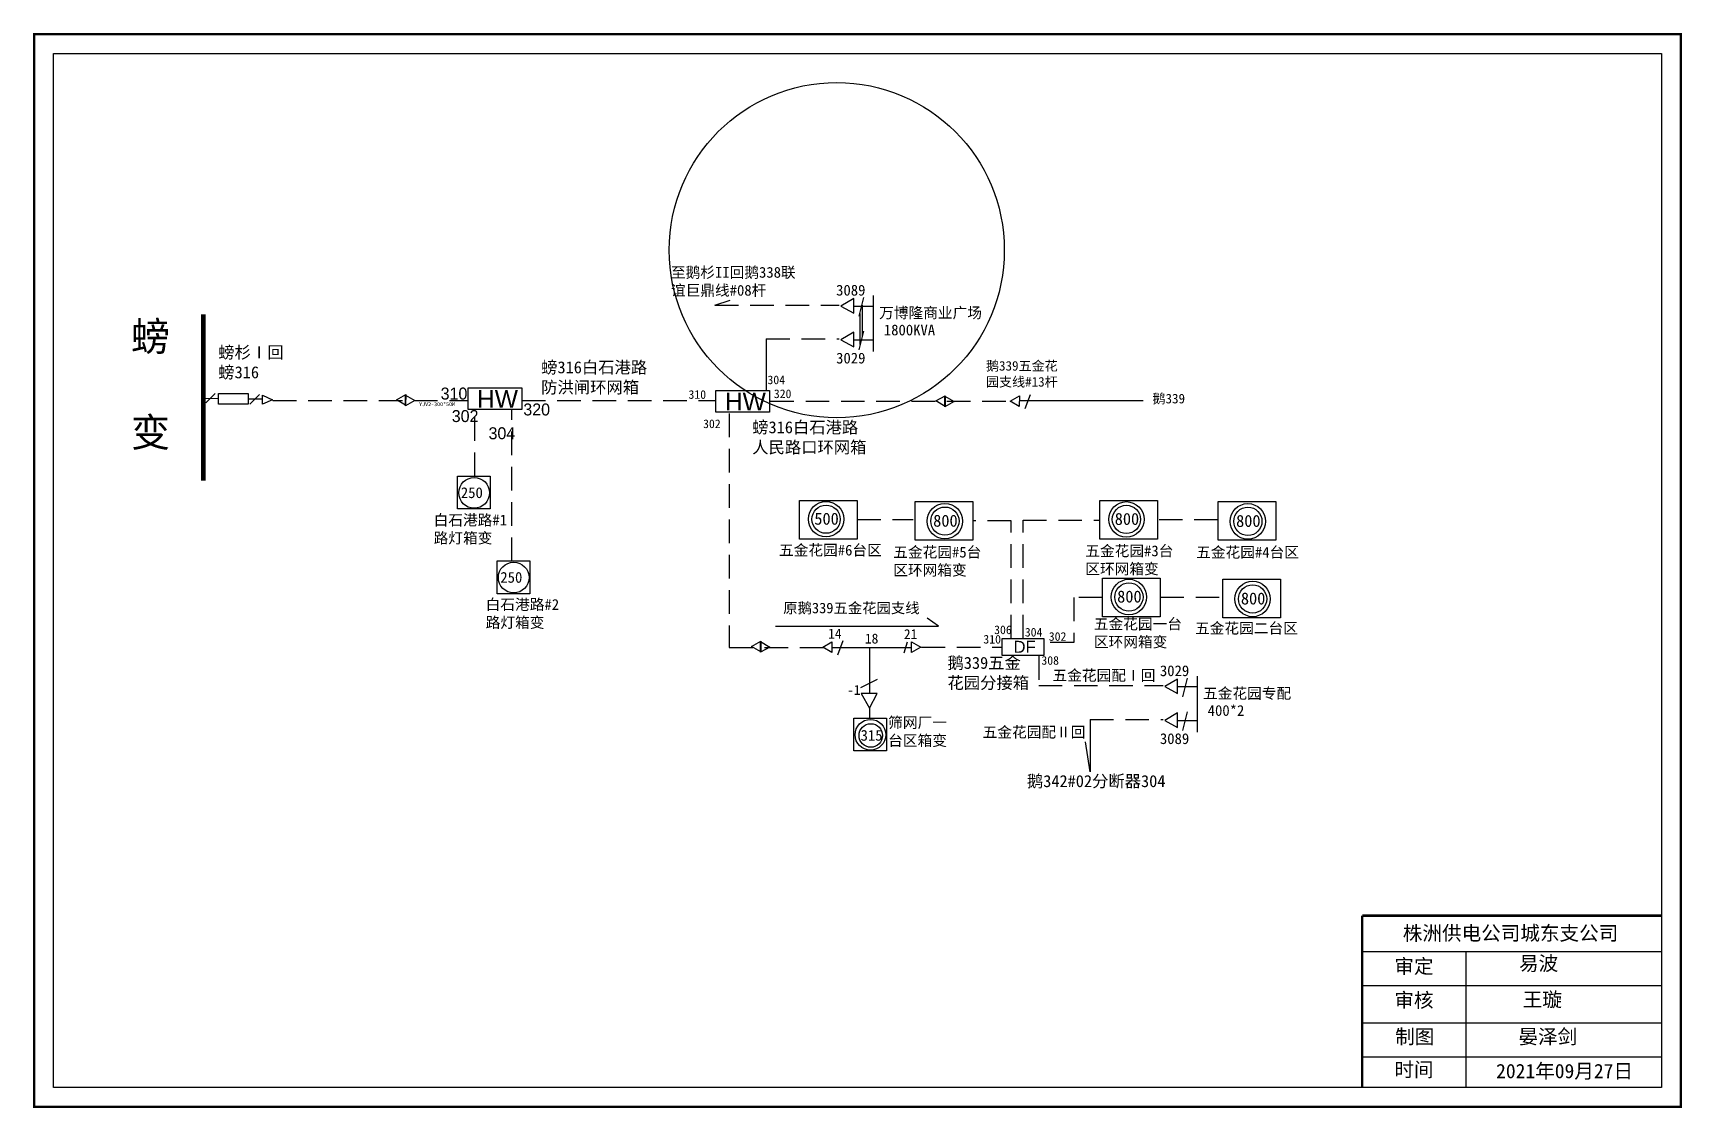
# Model space of a CAD drawing. Extents: x 0 to 344, y 0 to 224.
import ezdxf

# ---------------------------------------------------------------- set-up
doc = ezdxf.new("R2010")
doc.units = 0
doc.header["$LTSCALE"] = 0.774411
doc.linetypes.add('ACAD_ISO02W100', pattern=[15, 12, -3])
doc.linetypes.add('DASHED2', pattern=[9.525, 6.35, -3.175])
doc.layers.get('0').update_dxf_attribs({"linetype": 'CONTINUOUS'})
doc.styles.get("Standard").update_dxf_attribs({"font": 'simkai_0.ttf', "height": 2.5})
doc.styles.add('字体', font='simkai_0.ttf', dxfattribs={"height": 2.5})

msp = doc.modelspace()

# ---------------------------------------------------------------- linework, layer by layer
at = {"linetype": 'Continuous'}
for p, q in [((171.35, 168.95), (168.69, 167.37)), ((168.69, 167.37), (171.35, 165.9)), ((171.35, 161.89), (168.69, 160.32)), ((168.69, 160.32), (171.35, 158.85)), ((155.03, 100.5), (189.08, 100.5)), ((189.08, 100.5), (186.72, 102.2)), ((239, 89.48), (236.34, 87.91)), ((236.34, 87.91), (239, 86.44)), ((239, 82.43), (236.34, 80.85)), ((236.34, 80.85), (239, 79.39))]:
    msp.add_line(p, q, dxfattribs=at)
at = {"color": 0, "linetype": 'Continuous'}
for p, q in [((171.36, 165.9), (171.35, 168.95)), ((173.39, 169.14), (172.42, 165.25)), ((175.44, 169.58), (175.44, 157.89)), ((142.34, 167.57), (145.56, 168.59)), ((171.32, 167.35), (175.42, 167.35)), ((172.65, 165.83), (172.65, 159.36)), ((173.12, 167.54), (173.12, 160.93)), ((173.39, 162.09), (172.42, 158.2)), ((153.08, 160.49), (153.08, 149.58)), ((171.32, 160.3), (175.42, 160.3)), ((171.36, 158.85), (171.35, 161.89)), ((37.97, 149.11), (35.99, 147.14)), ((47.2, 148.87), (45.22, 146.9)), ((208.25, 148.84), (207.09, 145.87)), ((47.88, 147.9), (45.02, 147.9)), ((206.02, 147.61), (231.85, 147.61)), ((169.1, 97.45), (167.94, 94.48)), ((182.54, 97.18), (181.82, 94.87)), ((166.75, 96.1), (183.34, 96.1)), ((174.62, 96.04), (174.62, 86.49)), ((241.04, 89.68), (240.07, 85.79)), ((243.08, 90.11), (243.08, 78.42)), ((172.85, 87.7), (176.34, 89.43)), ((172.89, 86.49), (174.62, 83.42)), ((176.23, 86.49), (172.89, 86.49)), ((174.62, 83.42), (176.23, 86.49)), ((238.97, 87.89), (243.07, 87.89)), ((239.01, 86.44), (239, 89.48)), ((174.62, 83.42), (174.62, 81.15)), ((220.73, 81.02), (220.73, 70.11)), ((238.97, 80.83), (243.07, 80.83)), ((239.01, 79.39), (239, 82.43)), ((241.04, 82.63), (240.07, 78.74)), ((220.73, 70.11), (219.77, 76.35)), ((277.59, 32.57), (339.96, 32.57)), ((299.24, 32.56), (299.24, 4.23)), ((277.59, 25.47), (339.96, 25.47)), ((277.59, 17.72), (339.96, 17.72)), ((277.59, 10.61), (339.96, 10.61))]:
    msp.add_line(p, q, dxfattribs=at)
at = {"linetype": 'DASHED2'}
for p, q in [((142.36, 167.57), (168.35, 167.57)), ((153.08, 160.52), (168.35, 160.52)), ((50.02, 147.63), (90.79, 147.63)), ((92.24, 131.87), (92.24, 145.65)), ((99.95, 114.13), (99.95, 145.65)), ((102.06, 147.62), (142.53, 147.62)), ((145.34, 144.93), (145.34, 96.07)), ((153.95, 147.52), (204.16, 147.52)), ((172.09, 122.81), (183.78, 122.81)), ((204.25, 122.53), (196.45, 122.53)), ((204.25, 97.98), (204.25, 122.53)), ((206.73, 122.64), (222.62, 122.64)), ((206.73, 97.98), (206.73, 122.64)), ((235.13, 122.78), (247.49, 122.78)), ((223.32, 106.5), (217.31, 106.5)), ((217.31, 106.5), (217.31, 97.08)), ((235.43, 106.57), (248.06, 106.57)), ((217.31, 97.08), (211.09, 97.08)), ((145.34, 96.07), (165.04, 96.07)), ((210, 94.23), (210, 88.11)), ((210, 88.11), (236, 88.11)), ((220.73, 81.06), (236, 81.06))]:
    msp.add_line(p, q, dxfattribs=at)
at = {"color": 0, "linetype": 'Continuous', "ltscale": 2}
for p, q in [((47.85, 146.9), (47.85, 148.79)), ((47.85, 148.79), (49.94, 147.8)), ((49.94, 147.8), (47.85, 146.9))]:
    msp.add_line(p, q, dxfattribs=at)
at = {"color": 0}
for p, q in [((75.83, 147.78), (77.77, 148.89)), ((77.73, 146.54), (77.73, 148.77)), ((77.73, 148.77), (79.66, 147.65)), ((77.77, 148.89), (77.76, 146.66)), ((188.5, 147.54), (190.44, 148.65)), ((190.4, 146.3), (190.41, 148.53)), ((190.41, 148.53), (192.34, 147.41)), ((190.44, 148.65), (190.43, 146.42)), ((204.02, 147.51), (205.96, 148.62)), ((205.96, 148.62), (205.95, 146.38)), ((77.76, 146.66), (75.83, 147.78)), ((79.66, 147.65), (77.73, 146.54)), ((190.43, 146.42), (188.5, 147.54)), ((192.34, 147.41), (190.4, 146.3)), ((205.95, 146.38), (204.02, 147.51)), ((150, 96.3), (151.94, 97.41)), ((151.9, 95.06), (151.91, 97.29)), ((151.91, 97.29), (153.84, 96.17)), ((151.94, 97.41), (151.94, 95.17)), ((164.87, 96.11), (166.81, 97.22)), ((166.81, 97.22), (166.8, 94.99)), ((183.43, 95.01), (183.43, 97.24)), ((183.43, 97.24), (185.36, 96.12)), ((151.94, 95.17), (150, 96.3)), ((153.84, 96.17), (151.9, 95.06)), ((166.8, 94.99), (164.87, 96.11)), ((185.36, 96.12), (183.43, 95.01))]:
    msp.add_line(p, q, dxfattribs=at)
at = {"color": 0, "linetype": 'ACAD_ISO02W100'}
msp.add_line((38.57, 148.02), (35.48, 148.03), dxfattribs=at)
at = {"color": 0, "linetype": 'DASHED2'}
msp.add_line((185.53, 96.12), (202.26, 96.12), dxfattribs=at)
at = {"color": 0, "linetype": 'Continuous', "const_width": 0.5}
msp.add_lwpolyline([(0.16, 224.13), (344.13, 224.13), (344.13, 0.16), (0.16, 0.16)], close=True, dxfattribs=at)
at = {"color": 0, "linetype": 'Continuous'}
for points in [[(4.2, 220.08), (340.09, 220.08), (340.09, 4.21), (4.2, 4.21)], [(38.63, 149.1), (44.89, 149.1), (44.89, 146.88), (38.63, 146.88)], [(88.62, 131.84), (95.42, 131.84), (95.42, 124.99), (88.62, 124.99)], [(96.87, 114.15), (103.67, 114.15), (103.67, 107.3), (96.87, 107.3)], [(171.4, 81.32), (178.2, 81.32), (178.2, 74.47), (171.4, 74.47)]]:
    msp.add_lwpolyline(points, close=True, dxfattribs=at)
for points, const_width in [([(35.48, 165.63), (35.5, 130.9)], 1), ([(277.55, 40.07), (277.55, 4.35)], 0.5), ([(277.59, 40.07), (339.96, 40.07)], 0.5)]:
    msp.add_lwpolyline(points, dxfattribs=dict(at, const_width=const_width))
at = {"linetype": 'Continuous'}
for points in [[(90.8, 150.31), (102, 150.31), (102, 145.76), (90.8, 145.76)], [(142.58, 149.76), (153.77, 149.76), (153.77, 145.21), (142.58, 145.21)], [(160.05, 118.71), (160.05, 126.79), (172.1, 126.79), (172.1, 118.71)], [(184.2, 118.49), (184.2, 126.57), (196.25, 126.57), (196.25, 118.49)], [(222.8, 118.67), (222.8, 126.75), (234.84, 126.75), (234.84, 118.67)], [(247.49, 118.45), (247.49, 126.53), (259.53, 126.53), (259.53, 118.45)], [(223.31, 102.46), (223.31, 110.54), (235.36, 110.54), (235.36, 102.46)], [(248.48, 102.24), (248.48, 110.32), (260.53, 110.32), (260.53, 102.24)], [(202.38, 97.98), (211.09, 97.98), (211.09, 94.42), (202.38, 94.42)]]:
    msp.add_lwpolyline(points, close=True, dxfattribs=at)
at = {"color": 1, "linetype": 'Continuous'}
msp.add_circle((167.81, 179.04), 35, dxfattribs=at)
at = {"linetype": 'Continuous'}
for centre, radius in [((92.07, 128.36), 3.21), ((165.58, 122.86), 3.7), ((165.58, 122.86), 2.95), ((190.4, 122.45), 3.7), ((190.4, 122.45), 2.95), ((228.32, 122.82), 3.7), ((228.32, 122.82), 2.95), ((253.69, 122.41), 3.7), ((253.69, 122.41), 2.95), ((100.33, 110.67), 3.21), ((228.84, 106.61), 3.7), ((228.84, 106.61), 2.95), ((254.68, 106.2), 3.7), ((254.68, 106.2), 2.95), ((174.85, 77.84), 3.21)]:
    msp.add_circle(centre, radius, dxfattribs=at)
at = {"color": 0, "linetype": 'Continuous'}
msp.add_circle((174.92, 77.7), 2.46, dxfattribs=at)

# ---------------------------------------------------------------- texts
at = {"color": 7, "char_height": 2.25, "attachment_point": 1, "style": '字体'}
for s, insert, width in [('至鹅杉II回鹅338联谊巨鼎线#08杆', (133.17, 175.53), 28.4667), ('万博隆商业广场', (176.67, 167.09), 28.4667), ('五金花园#6台区', (155.75, 117.53), 28.4667), ('五金花园#3台\\P区环网箱变', (219.73, 117.37), 28.4667), ('五金花园#4台区', (242.89, 117.08), 23.2163), ('五金花园一台\\P区环网箱变', (221.52, 102.11), 28.4667), ('五金花园二台区', (242.66, 101.22), 28.4667), ('五金花园配Ⅰ回', (212.89, 91.38), 28.4667), ('五金花园专配', (244.32, 87.63), 28.4667), ('五金花园配Ⅱ回', (198.28, 79.53), 28.4667)]:
    msp.add_mtext(s, dxfattribs=dict(at, insert=insert, width=width))
at = {"color": 7, "char_height": 2.25, "attachment_point": 1}
for s, insert, width in [('3089', (167.68, 171.8), 18.6375), ('1800KVA', (177.65, 163.5), 18.6375), ('3029', (167.68, 157.62), 18.6375), ('250', (89.29, 129.52), 7.3894), ('250', (97.54, 111.84), 7.3894), ('3029', (235.32, 92.34), 18.6375), ('400*2', (245.3, 84.04), 18.6375), ('315', (172.79, 78.86), 7.3894), ('3089', (235.32, 78.16), 18.6375)]:
    msp.add_mtext(s, dxfattribs=dict(at, insert=insert, width=width))
at = {"color": 0, "linetype": 'Continuous', "attachment_point": 1, "style": '字体'}
for s, insert, char_height, width in [('{\\fSimSun|b0|i0|c134|p2;螃\\P\\P变}', (20.38, 164), 6, 38.5293), ('株洲供电公司城东支公司', (286.06, 37.93), 3, 82.0179), ('审定', (284.29, 31.01), 3, 23.4615), ('{\\fSimSun|b0|i0|c134|p2;易波}', (310.33, 31.62), 3, 23.4615), ('审核', (284.29, 23.94), 3, 23.4615), ('{\\fSimSun|b0|i0|c134|p2;王璇}', (311.12, 24.07), 3, 33.0539), ('制图', (284.45, 16.32), 3, 23.4615), ('{\\fSimSun|b0|i0|c134|p2;晏泽剑}', (310.22, 16.32), 3, 23.4615), ('时间', (284.29, 9.44), 3, 23.4615), ('2021{\\fSimSun|b0|i0|c134|p2;年}09{\\fSimSun|b0|i0|c134|p2;月27日}', (305.55, 9.13), 3, 31.3309)]:
    msp.add_mtext(s, dxfattribs=dict(at, insert=insert, char_height=char_height, width=width))
at = {"color": 0, "linetype": 'Continuous', "insert": (38.62, 158.95), "char_height": 2.5, "width": 17, "attachment_point": 1}
msp.add_mtext('{\\fSimSun|b0|i0|c134|p2;螃杉Ⅰ回  螃316}', dxfattribs=at)
at = {"attachment_point": 1}
for s, insert, char_height, width in [('{\\fSimSun|b0|i0|c134|p2;螃316白石港路防洪闸环网箱}', (106.06, 155.82), 2.5, 25.3307), ('304', (153.34, 152.85), 1.8, 19.3281), ('{\\fYouYuan|b0|i0|c134|p49;310}', (85.07, 150.34), 2.5, 19.3281), ('{\\fArial|b0|i0|c0|p32;HW}', (92.66, 149.82), 3.679, 28.4435), ('{\\fKaiTi_GB2312|b0|i0|c134|p49;310}', (136.84, 149.79), 1.8, 19.3281), ('{\\fArial|b0|i0|c0|p32;HW}', (144.44, 149.27), 3.679, 28.4435), ('{\\fKaiTi_GB2312|b0|i0|c134|p49;320}', (154.67, 149.95), 1.8, 19.3281), ('{\\fKaiTi_GB2312|b0|i0|c134|p49;YJV2-300*50M}', (80.57, 147.27), 0.8, 19.3281), ('{\\fYouYuan|b0|i0|c134|p49;302}', (87.39, 145.64), 2.5, 19.3281), ('{\\fYouYuan|b0|i0|c134|p49;320}', (102.34, 147.02), 2.5, 19.3281), ('{\\fYouYuan|b0|i0|c134|p49;304}', (95.07, 142.05), 2.5, 19.3281), ('{\\fKaiTi_GB2312|b0|i0|c134|p49;302}', (139.89, 143.68), 1.8, 19.3281), ('{\\fSimSun|b0|i0|c134|p2;螃316白石港路人民路口环网箱}', (150.15, 143.3), 2.5, 25.3307), ('21', (181.83, 99.89), 2.07, 14.5044)]:
    msp.add_mtext(s, dxfattribs=dict(at, insert=insert, char_height=char_height, width=width))
at = {"linetype": 'Continuous', "attachment_point": 1, "style": '字体'}
for s, insert, char_height, width in [('{\\fSimSun|b0|i0|c134|p2;鹅339五金花园支线#13杆}', (198.98, 155.88), 2, 16.1386), ('{\\fSimSun|b0|i0|c134|p2;鹅339}', (233.76, 149.04), 2, 16.1386), ('{\\fSimSun|b0|i0|c134|p2;原鹅339五金花园支线}', (156.63, 105.42), 2.2, 47.2555), ('{\\H0.8x;306}', (200.69, 100.66), 2.25, 30.4758), ('{\\H0.8x;304}', (207.1, 100.16), 2.25, 30.4758), ('{\\H0.8x;310}', (198.44, 98.69), 2.25, 30.4758), ('{\\fArial|b0|i0|c0|p32;\\H1.111x;DF}', (204.73, 97.46), 2.25, 30.4758), ('{\\H0.8x;302}', (212.11, 99.27), 2.25, 30.4758), ('{\\H0.8x;308}', (210.56, 94.27), 2.25, 30.4758)]:
    msp.add_mtext(s, dxfattribs=dict(at, insert=insert, char_height=char_height, width=width))
at = {"color": 7, "linetype": 'Continuous', "char_height": 2.25, "attachment_point": 1, "style": '字体'}
for s, insert, width in [('{\\fSimSun|b0|i0|c134|p2;白石港路#1路灯箱变}', (83.6, 123.81), 16.3023), ('{\\fSimSun|b0|i0|c134|p2;白石港路#2路灯箱变}', (94.48, 106.18), 16.3023), ('{\\fSimSun|b0|i0|c134|p2;筛网厂一台区箱变}', (178.55, 81.53), 12.3333)]:
    msp.add_mtext(s, dxfattribs=dict(at, insert=insert, width=width))
at = {"linetype": 'DASHED2', "char_height": 2.5, "width": 6.5053, "attachment_point": 1, "style": '字体'}
for s, insert in [('500', (163.13, 124.21)), ('800', (225.88, 124.17)), ('800', (187.96, 123.79)), ('800', (251.24, 123.75)), ('800', (226.39, 107.96)), ('800', (252.24, 107.55))]:
    msp.add_mtext(s, dxfattribs=dict(at, insert=insert))
at = {"attachment_point": 1, "style": '字体'}
for s, insert, char_height, width in [('五金花园#5台\\P区{\\C7;环网箱变}', (179.61, 117.11), 2.25, 23.2163), ('{\\fSimSun|b0|i0|c134|p2;鹅339五金花园分接箱}', (190.94, 94.11), 2.5, 17.97), ('{\\fSimSun|b0|i0|c134|p2;鹅342#02分断器304}', (207.53, 69.42), 2.5, 35.7956)]:
    msp.add_mtext(s, dxfattribs=dict(at, insert=insert, char_height=char_height, width=width))
at = {"color": 0, "char_height": 2.07, "width": 14.5044, "attachment_point": 1}
for s, insert in [('14', (166.01, 100.01)), ('18', (173.69, 98.97)), ('-1', (169.97, 88.25))]:
    msp.add_mtext(s, dxfattribs=dict(at, insert=insert))

doc.saveas('drawing.dxf')
